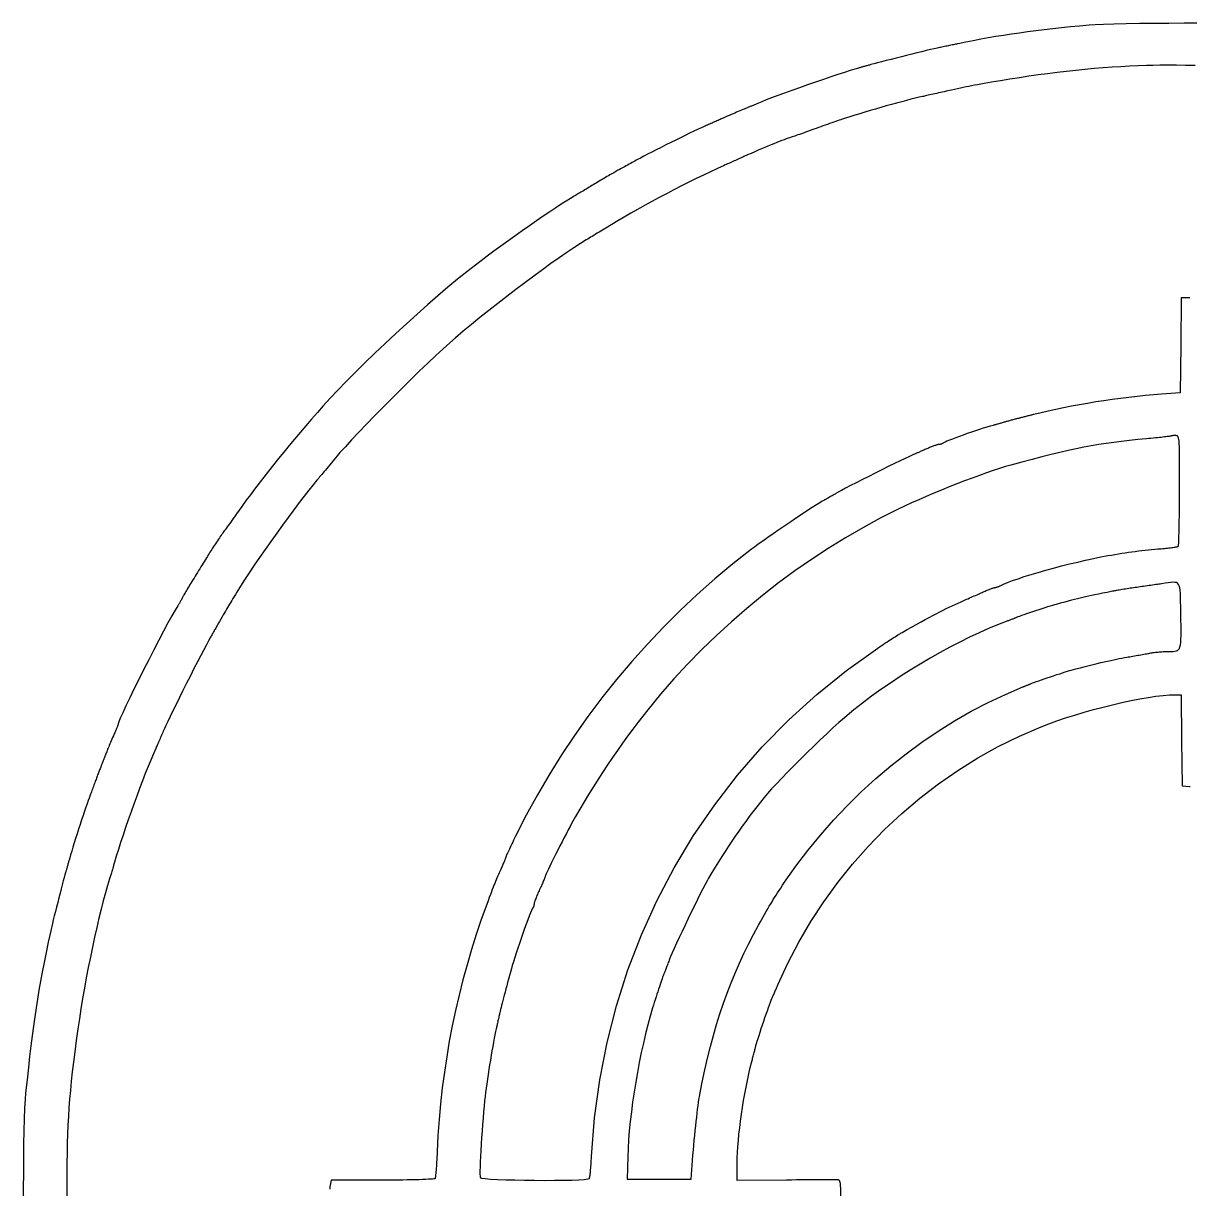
# Model space of a CAD drawing. Header units: millimetres. Extents: x 43 to 150, y 47 to 153.
# Drawn here: x 43.4 to 96.7, y 99.9 to 153.1 of the extents above; entities that cross this region are included whole.
import ezdxf

# ---------------------------------------------------------------- set-up
doc = ezdxf.new("R2010")
doc.units = ezdxf.units.MM
doc.layers.get('0').update_dxf_attribs({"linetype": 'CONTINUOUS'})

msp = doc.modelspace()

# ---------------------------------------------------------------- linework, layer by layer
for points in [[(92.096, 152.995), (91.668, 152.956), (91.25, 152.915), (90.841, 152.873), (90.441, 152.829), (90.05, 152.783), (89.667, 152.736), (89.29, 152.687), (88.92, 152.636), (88.557, 152.583), (88.198, 152.527), (87.844, 152.47), (87.495, 152.411), (87.149, 152.349), (86.805, 152.284), (86.465, 152.217), (86.126, 152.148), (86.088, 152.14), (86.046, 152.131), (86, 152.122), (85.951, 152.111), (85.9, 152.101), (85.845, 152.089), (85.789, 152.078), (85.731, 152.066), (85.673, 152.053), (85.613, 152.041), (85.553, 152.028), (85.494, 152.016), (85.435, 152.004), (85.377, 151.992), (85.321, 151.98), (85.266, 151.969), (85.159, 151.946), (85.02, 151.914), (84.854, 151.876), (84.666, 151.831), (84.459, 151.781), (84.237, 151.727), (84.005, 151.67), (83.767, 151.612), (83.526, 151.552), (83.288, 151.492), (83.055, 151.433), (82.833, 151.376), (82.626, 151.323), (82.437, 151.273), (82.27, 151.229), (82.131, 151.191), (82.099, 151.182), (82.065, 151.172), (82.03, 151.163), (81.994, 151.153), (81.956, 151.142), (81.919, 151.132), (81.881, 151.121), (81.843, 151.111), (81.805, 151.101), (81.768, 151.09), (81.731, 151.08), (81.696, 151.071), (81.662, 151.061), (81.63, 151.053), (81.6, 151.044), (81.572, 151.037), (81.404, 150.988), (81.187, 150.921), (80.927, 150.837), (80.631, 150.74), (80.308, 150.632), (79.964, 150.515), (79.607, 150.392), (79.244, 150.266), (78.882, 150.139), (78.529, 150.013), (78.192, 149.892), (77.879, 149.778), (77.596, 149.673), (77.351, 149.58), (77.151, 149.501), (77.004, 149.44), (76.97, 149.425), (76.934, 149.409), (76.899, 149.394), (76.863, 149.378), (76.827, 149.363), (76.791, 149.347), (76.756, 149.332), (76.721, 149.318), (76.688, 149.303), (76.656, 149.29), (76.625, 149.277), (76.596, 149.265), (76.569, 149.254), (76.545, 149.243), (76.523, 149.234), (76.504, 149.227), (76.456, 149.208), (76.404, 149.186), (76.347, 149.163), (76.286, 149.138), (76.22, 149.11), (76.151, 149.081), (76.078, 149.05), (76.002, 149.017), (75.923, 148.983), (75.841, 148.948), (75.756, 148.911), (75.669, 148.873), (75.579, 148.833), (75.488, 148.793), (75.395, 148.752), (75.301, 148.711), (75.255, 148.69), (75.207, 148.669), (75.156, 148.646), (75.103, 148.623), (75.05, 148.599), (74.995, 148.575), (74.939, 148.551), (74.884, 148.526), (74.829, 148.502), (74.774, 148.478), (74.721, 148.454), (74.669, 148.431), (74.619, 148.409), (74.571, 148.388), (74.526, 148.368), (74.485, 148.35), (74.362, 148.295), (74.214, 148.227), (74.044, 148.147), (73.857, 148.057), (73.656, 147.96), (73.443, 147.856), (73.223, 147.748), (72.999, 147.637), (72.774, 147.525), (72.553, 147.414), (72.337, 147.305), (72.132, 147.2), (71.94, 147.101), (71.764, 147.009), (71.609, 146.927), (71.478, 146.856), (71.419, 146.823), (71.357, 146.789), (71.293, 146.754), (71.227, 146.718), (71.16, 146.681), (71.092, 146.644), (71.025, 146.606), (70.957, 146.569), (70.891, 146.533), (70.825, 146.497), (70.762, 146.462), (70.701, 146.428), (70.642, 146.396), (70.587, 146.366), (70.536, 146.338), (70.49, 146.312), (70.443, 146.287), (70.391, 146.258), (70.335, 146.226), (70.276, 146.192), (70.213, 146.156), (70.147, 146.118), (70.079, 146.078), (70.01, 146.038), (69.939, 145.996), (69.868, 145.954), (69.797, 145.912), (69.726, 145.87), (69.657, 145.828), (69.588, 145.787), (69.522, 145.747), (69.459, 145.708), (69.396, 145.67), (69.332, 145.631), (69.268, 145.592), (69.203, 145.552), (69.139, 145.513), (69.075, 145.475), (69.013, 145.437), (68.952, 145.401), (68.894, 145.366), (68.838, 145.332), (68.784, 145.301), (68.735, 145.271), (68.689, 145.244), (68.647, 145.22), (68.611, 145.198), (68.579, 145.18), (68.42, 145.086), (68.225, 144.964), (67.999, 144.819), (67.746, 144.652), (67.469, 144.467), (67.174, 144.266), (66.863, 144.053), (66.542, 143.83), (66.214, 143.6), (65.883, 143.366), (65.554, 143.131), (65.23, 142.897), (64.916, 142.669), (64.616, 142.448), (64.334, 142.237), (64.074, 142.039), (63.683, 141.732), (63.264, 141.393), (62.823, 141.025), (62.364, 140.633), (61.891, 140.222), (61.41, 139.795), (60.924, 139.356), (60.439, 138.911), (59.958, 138.463), (59.488, 138.017), (59.031, 137.576), (58.594, 137.146), (58.18, 136.729), (57.794, 136.332), (57.441, 135.957), (57.126, 135.61), (56.858, 135.308), (56.594, 135.005), (56.332, 134.702), (56.074, 134.399), (55.82, 134.098), (55.57, 133.799), (55.325, 133.503), (55.086, 133.209), (54.853, 132.92), (54.627, 132.635), (54.408, 132.355), (54.197, 132.081), (53.994, 131.814), (53.799, 131.554), (53.614, 131.301), (53.438, 131.057), (53.381, 130.976), (53.322, 130.893), (53.261, 130.808), (53.2, 130.723), (53.139, 130.637), (53.078, 130.551), (53.018, 130.467), (52.958, 130.384), (52.9, 130.304), (52.845, 130.226), (52.791, 130.152), (52.74, 130.082), (52.693, 130.016), (52.65, 129.956), (52.61, 129.902), (52.575, 129.854), (52.541, 129.807), (52.505, 129.756), (52.467, 129.701), (52.426, 129.643), (52.384, 129.582), (52.341, 129.518), (52.297, 129.453), (52.252, 129.386), (52.208, 129.319), (52.163, 129.251), (52.119, 129.184), (52.076, 129.117), (52.034, 129.051), (51.993, 128.987), (51.954, 128.925), (51.918, 128.866), (51.88, 128.805), (51.84, 128.739), (51.796, 128.668), (51.749, 128.593), (51.701, 128.514), (51.65, 128.432), (51.598, 128.347), (51.545, 128.261), (51.491, 128.175), (51.437, 128.087), (51.383, 128), (51.33, 127.914), (51.278, 127.83), (51.227, 127.747), (51.178, 127.668), (51.131, 127.592), (51.086, 127.519), (51.042, 127.448), (50.999, 127.379), (50.959, 127.312), (50.92, 127.248), (50.883, 127.187), (50.849, 127.129), (50.818, 127.076), (50.789, 127.027), (50.763, 126.983), (50.741, 126.944), (50.722, 126.91), (50.707, 126.883), (50.696, 126.861), (50.69, 126.846), (50.687, 126.839), (50.686, 126.833), (50.683, 126.825), (50.678, 126.813), (50.671, 126.799), (50.662, 126.782), (50.652, 126.762), (50.64, 126.741), (50.627, 126.718), (50.612, 126.692), (50.596, 126.665), (50.579, 126.637), (50.561, 126.607), (50.542, 126.577), (50.522, 126.545), (50.501, 126.513), (50.48, 126.48), (50.363, 126.287), (50.211, 126.022), (50.033, 125.698), (49.833, 125.324), (49.616, 124.913), (49.389, 124.474), (49.156, 124.021), (48.924, 123.563), (48.699, 123.112), (48.485, 122.68), (48.289, 122.276), (48.116, 121.913), (47.971, 121.601), (47.861, 121.352), (47.791, 121.177), (47.766, 121.087), (47.765, 121.081), (47.763, 121.071), (47.758, 121.057), (47.752, 121.039), (47.745, 121.019), (47.735, 120.995), (47.725, 120.968), (47.713, 120.939), (47.701, 120.907), (47.687, 120.873), (47.672, 120.838), (47.656, 120.8), (47.639, 120.762), (47.622, 120.722), (47.604, 120.681), (47.586, 120.639), (47.547, 120.552), (47.511, 120.469), (47.476, 120.389), (47.443, 120.314), (47.412, 120.242), (47.383, 120.173), (47.355, 120.108), (47.329, 120.045), (47.304, 119.986), (47.281, 119.929), (47.259, 119.874), (47.238, 119.822), (47.218, 119.771), (47.199, 119.723), (47.182, 119.676), (47.165, 119.631), (47.158, 119.612), (47.151, 119.592), (47.142, 119.57), (47.134, 119.547), (47.124, 119.523), (47.115, 119.498), (47.105, 119.472), (47.094, 119.446), (47.084, 119.42), (47.073, 119.393), (47.063, 119.367), (47.053, 119.341), (47.042, 119.315), (47.032, 119.291), (47.022, 119.267), (47.013, 119.244), (47.003, 119.22), (46.992, 119.191), (46.979, 119.159), (46.965, 119.123), (46.95, 119.085), (46.934, 119.043), (46.917, 118.999), (46.9, 118.953), (46.882, 118.906), (46.863, 118.857), (46.845, 118.807), (46.826, 118.757), (46.807, 118.706), (46.789, 118.656), (46.77, 118.606), (46.752, 118.557), (46.734, 118.506), (46.715, 118.454), (46.695, 118.399), (46.674, 118.343), (46.653, 118.285), (46.631, 118.227), (46.61, 118.168), (46.588, 118.11), (46.567, 118.052), (46.546, 117.995), (46.525, 117.939), (46.505, 117.886), (46.486, 117.834), (46.468, 117.786), (46.451, 117.741), (46.436, 117.699), (46.394, 117.585), (46.345, 117.446), (46.289, 117.285), (46.229, 117.107), (46.164, 116.914), (46.096, 116.71), (46.027, 116.499), (45.958, 116.284), (45.888, 116.069), (45.821, 115.858), (45.757, 115.653), (45.696, 115.46), (45.641, 115.28), (45.592, 115.118), (45.551, 114.978), (45.519, 114.862), (45.51, 114.83), (45.501, 114.797), (45.491, 114.762), (45.481, 114.725), (45.471, 114.688), (45.46, 114.65), (45.45, 114.612), (45.439, 114.574), (45.429, 114.537), (45.418, 114.499), (45.408, 114.463), (45.398, 114.428), (45.388, 114.394), (45.379, 114.362), (45.37, 114.332), (45.362, 114.304), (45.334, 114.204), (45.299, 114.075), (45.258, 113.922), (45.212, 113.749), (45.162, 113.56), (45.11, 113.358), (45.056, 113.15), (45.001, 112.938), (44.948, 112.728), (44.896, 112.522), (44.847, 112.327), (44.801, 112.145), (44.761, 111.981), (44.727, 111.84), (44.7, 111.725), (44.681, 111.641), (44.573, 111.129), (44.474, 110.647), (44.382, 110.192), (44.298, 109.757), (44.219, 109.337), (44.146, 108.927), (44.078, 108.523), (44.013, 108.118), (43.952, 107.708), (43.892, 107.287), (43.834, 106.851), (43.777, 106.393), (43.72, 105.91), (43.661, 105.396), (43.601, 104.845), (43.538, 104.252), (43.513, 103.945), (43.491, 103.541), (43.473, 103.056), (43.458, 102.502), (43.446, 101.895), (43.438, 101.247), (43.433, 100.573), (43.432, 99.887), (43.434, 99.202)], [(97.137, 153.078), (96.437, 153.078), (95.736, 153.076), (95.051, 153.072), (94.395, 153.065), (93.785, 153.056), (93.235, 153.044), (92.76, 153.03), (92.375, 153.014), (92.096, 152.995)], [(94.717, 151.152), (94.337, 151.138), (93.949, 151.121), (93.554, 151.099), (93.151, 151.073), (92.743, 151.042), (92.329, 151.008), (91.91, 150.97), (91.488, 150.927), (91.062, 150.881), (90.634, 150.831), (90.205, 150.778), (89.774, 150.721), (89.344, 150.66), (88.914, 150.596), (88.485, 150.529), (88.059, 150.458), (87.846, 150.422), (87.65, 150.388), (87.47, 150.357), (87.304, 150.328), (87.149, 150.3), (87.003, 150.273), (86.866, 150.248), (86.734, 150.223), (86.606, 150.198), (86.48, 150.173), (86.353, 150.147), (86.225, 150.12), (86.093, 150.091), (85.955, 150.061), (85.809, 150.029), (85.653, 149.994), (85.568, 149.975), (85.482, 149.956), (85.395, 149.936), (85.309, 149.917), (85.223, 149.898), (85.139, 149.879), (85.056, 149.86), (84.976, 149.843), (84.898, 149.825), (84.825, 149.809), (84.756, 149.793), (84.691, 149.779), (84.632, 149.766), (84.579, 149.754), (84.532, 149.744), (84.493, 149.735), (84.335, 149.699), (84.159, 149.656), (83.966, 149.608), (83.759, 149.555), (83.541, 149.498), (83.312, 149.437), (83.076, 149.372), (82.835, 149.305), (82.591, 149.236), (82.345, 149.166), (82.1, 149.095), (81.859, 149.024), (81.623, 148.953), (81.395, 148.883), (81.177, 148.815), (80.971, 148.749), (80.931, 148.736), (80.882, 148.72), (80.824, 148.7), (80.759, 148.678), (80.688, 148.653), (80.61, 148.626), (80.526, 148.597), (80.438, 148.566), (80.345, 148.534), (80.25, 148.5), (80.151, 148.465), (80.05, 148.429), (79.948, 148.392), (79.845, 148.356), (79.742, 148.318), (79.639, 148.282), (79.537, 148.245), (79.436, 148.208), (79.337, 148.173), (79.239, 148.138), (79.143, 148.103), (79.051, 148.07), (78.963, 148.039), (78.878, 148.009), (78.799, 147.981), (78.726, 147.955), (78.658, 147.932), (78.598, 147.91), (78.545, 147.892), (78.5, 147.876), (78.464, 147.864), (78.437, 147.855), (78.357, 147.829), (78.268, 147.798), (78.171, 147.762), (78.066, 147.723), (77.953, 147.68), (77.833, 147.633), (77.707, 147.582), (77.574, 147.528), (77.435, 147.471), (77.291, 147.41), (77.142, 147.347), (76.988, 147.281), (76.829, 147.212), (76.667, 147.141), (76.501, 147.068), (76.332, 146.992), (76.285, 146.972), (76.236, 146.949), (76.183, 146.926), (76.128, 146.901), (76.07, 146.875), (76.011, 146.849), (75.951, 146.821), (75.89, 146.794), (75.828, 146.767), (75.767, 146.739), (75.706, 146.712), (75.647, 146.685), (75.589, 146.659), (75.533, 146.634), (75.48, 146.611), (75.43, 146.588), (75.125, 146.449), (74.809, 146.303), (74.485, 146.148), (74.155, 145.988), (73.819, 145.821), (73.48, 145.651), (73.14, 145.476), (72.8, 145.299), (72.463, 145.12), (72.129, 144.941), (71.801, 144.761), (71.48, 144.583), (71.169, 144.406), (70.868, 144.232), (70.581, 144.063), (70.308, 143.898), (70.245, 143.859), (70.177, 143.818), (70.107, 143.774), (70.033, 143.729), (69.957, 143.683), (69.879, 143.636), (69.8, 143.588), (69.721, 143.539), (69.642, 143.491), (69.563, 143.444), (69.486, 143.397), (69.411, 143.351), (69.338, 143.307), (69.268, 143.265), (69.202, 143.225), (69.14, 143.187), (68.871, 143.02), (68.571, 142.825), (68.245, 142.607), (67.895, 142.366), (67.526, 142.106), (67.141, 141.829), (66.743, 141.538), (66.335, 141.236), (65.922, 140.925), (65.507, 140.607), (65.093, 140.286), (64.683, 139.964), (64.282, 139.644), (63.893, 139.328), (63.518, 139.018), (63.162, 138.718), (62.902, 138.491), (62.601, 138.218), (62.265, 137.905), (61.9, 137.56), (61.514, 137.189), (61.113, 136.798), (60.702, 136.394), (60.29, 135.983), (59.882, 135.573), (59.485, 135.169), (59.106, 134.778), (58.75, 134.406), (58.425, 134.061), (58.137, 133.748), (57.892, 133.475), (57.698, 133.247), (57.628, 133.163), (57.559, 133.079), (57.49, 132.996), (57.422, 132.914), (57.355, 132.833), (57.29, 132.755), (57.227, 132.68), (57.168, 132.608), (57.111, 132.54), (57.058, 132.476), (57.009, 132.417), (56.964, 132.364), (56.924, 132.317), (56.89, 132.276), (56.862, 132.243), (56.839, 132.216), (56.668, 132.012), (56.473, 131.769), (56.258, 131.494), (56.026, 131.192), (55.781, 130.866), (55.526, 130.521), (55.265, 130.163), (55.001, 129.796), (54.737, 129.425), (54.476, 129.054), (54.223, 128.689), (53.98, 128.333), (53.751, 127.992), (53.539, 127.67), (53.348, 127.373), (53.181, 127.105), (53.117, 127), (53.058, 126.903), (53.003, 126.812), (52.95, 126.725), (52.9, 126.642), (52.852, 126.562), (52.805, 126.483), (52.759, 126.404), (52.712, 126.325), (52.664, 126.243), (52.615, 126.158), (52.563, 126.069), (52.508, 125.974), (52.45, 125.872), (52.387, 125.763), (52.32, 125.644), (52.301, 125.612), (52.281, 125.577), (52.26, 125.541), (52.238, 125.502), (52.215, 125.462), (52.192, 125.421), (52.168, 125.379), (52.144, 125.337), (52.119, 125.295), (52.095, 125.253), (52.071, 125.211), (52.048, 125.17), (52.025, 125.13), (52.003, 125.092), (51.982, 125.056), (51.962, 125.021), (51.888, 124.888), (51.789, 124.705), (51.67, 124.479), (51.534, 124.217), (51.384, 123.927), (51.225, 123.615), (51.059, 123.288), (50.89, 122.955), (50.723, 122.621), (50.56, 122.294), (50.405, 121.981), (50.261, 121.689), (50.133, 121.426), (50.024, 121.198), (49.937, 121.012), (49.875, 120.876), (49.85, 120.818), (49.824, 120.757), (49.797, 120.695), (49.77, 120.632), (49.742, 120.569), (49.715, 120.506), (49.687, 120.443), (49.66, 120.381), (49.634, 120.32), (49.608, 120.262), (49.583, 120.205), (49.56, 120.152), (49.537, 120.101), (49.517, 120.055), (49.498, 120.012), (49.481, 119.974), (49.37, 119.72), (49.253, 119.441), (49.13, 119.141), (49.003, 118.822), (48.874, 118.488), (48.742, 118.143), (48.61, 117.789), (48.479, 117.43), (48.349, 117.07), (48.223, 116.711), (48.1, 116.357), (47.984, 116.011), (47.874, 115.677), (47.771, 115.358), (47.678, 115.056), (47.595, 114.777), (47.583, 114.735), (47.571, 114.691), (47.557, 114.645), (47.543, 114.597), (47.528, 114.548), (47.513, 114.497), (47.498, 114.446), (47.482, 114.395), (47.467, 114.343), (47.451, 114.292), (47.436, 114.243), (47.421, 114.194), (47.406, 114.147), (47.392, 114.102), (47.379, 114.059), (47.367, 114.02), (47.274, 113.715), (47.178, 113.38), (47.081, 113.018), (46.983, 112.631), (46.883, 112.223), (46.784, 111.797), (46.685, 111.355), (46.588, 110.9), (46.492, 110.437), (46.399, 109.966), (46.309, 109.492), (46.223, 109.018), (46.141, 108.546), (46.063, 108.079), (45.992, 107.621), (45.927, 107.173), (45.851, 106.629), (45.783, 106.122), (45.722, 105.647), (45.668, 105.197), (45.621, 104.77), (45.58, 104.358), (45.544, 103.958), (45.514, 103.563), (45.488, 103.169), (45.468, 102.771), (45.451, 102.363), (45.439, 101.94), (45.43, 101.498), (45.425, 101.03), (45.422, 100.533), (45.422, 100), (45.423, 99.459)], [(96.94, 151.154), (96.507, 151.159), (96.091, 151.162), (95.697, 151.163), (95.332, 151.162), (95.003, 151.158), (94.717, 151.152)], [(96.694, 140.55), (96.309, 140.55), (96.286, 138.381)], [(96.286, 138.381), (96.263, 136.211), (95.404, 136.146), (95.04, 136.116), (94.67, 136.081), (94.295, 136.042), (93.918, 135.999), (93.538, 135.952), (93.158, 135.901), (92.779, 135.846), (92.401, 135.788), (92.026, 135.726), (91.655, 135.661), (91.289, 135.594), (90.93, 135.524), (90.579, 135.451), (90.236, 135.376), (89.904, 135.299), (89.583, 135.219), (89.549, 135.211), (89.512, 135.201), (89.473, 135.191), (89.433, 135.181), (89.391, 135.171), (89.348, 135.16), (89.305, 135.149), (89.261, 135.138), (89.218, 135.127), (89.174, 135.116), (89.131, 135.105), (89.09, 135.095), (89.049, 135.085), (89.01, 135.075), (88.974, 135.066), (88.939, 135.057), (88.905, 135.049), (88.868, 135.039), (88.83, 135.029), (88.79, 135.019), (88.749, 135.009), (88.708, 134.998), (88.666, 134.986), (88.623, 134.975), (88.581, 134.964), (88.539, 134.952), (88.498, 134.941), (88.458, 134.93), (88.42, 134.92), (88.383, 134.909), (88.349, 134.899), (88.316, 134.89), (88.284, 134.881), (88.25, 134.871), (88.213, 134.861), (88.176, 134.85), (88.137, 134.839), (88.097, 134.828), (88.056, 134.816), (88.016, 134.805), (87.975, 134.793), (87.934, 134.782), (87.894, 134.771), (87.855, 134.76), (87.818, 134.75), (87.781, 134.74), (87.747, 134.73), (87.715, 134.721), (87.583, 134.684), (87.433, 134.639), (87.268, 134.587), (87.094, 134.531), (86.911, 134.47), (86.726, 134.407), (86.539, 134.343), (86.356, 134.278), (86.18, 134.215), (86.014, 134.154), (85.861, 134.096), (85.725, 134.044), (85.61, 133.997), (85.52, 133.958), (85.456, 133.927), (85.424, 133.906), (85.417, 133.9), (85.41, 133.894), (85.402, 133.889), (85.392, 133.884), (85.383, 133.879), (85.372, 133.874), (85.361, 133.87), (85.349, 133.865), (85.338, 133.862), (85.325, 133.859), (85.313, 133.856), (85.3, 133.853), (85.288, 133.851), (85.275, 133.85), (85.263, 133.849), (85.251, 133.849), (85.237, 133.848), (85.22, 133.845), (85.199, 133.841), (85.174, 133.834), (85.147, 133.827), (85.117, 133.818), (85.085, 133.807), (85.05, 133.796), (85.014, 133.783), (84.976, 133.769), (84.936, 133.754), (84.896, 133.738), (84.854, 133.722), (84.813, 133.705), (84.771, 133.687), (84.729, 133.668), (84.686, 133.65), (84.643, 133.631), (84.6, 133.612), (84.557, 133.593), (84.514, 133.574), (84.472, 133.556), (84.431, 133.538), (84.391, 133.521), (84.352, 133.504), (84.315, 133.488), (84.281, 133.474), (84.248, 133.46), (84.219, 133.447), (84.192, 133.436), (84.169, 133.427), (84.15, 133.419), (84.045, 133.374), (83.891, 133.303), (83.696, 133.21), (83.465, 133.099), (83.207, 132.973), (82.928, 132.836), (82.635, 132.691), (82.336, 132.542), (82.036, 132.391), (81.745, 132.244), (81.467, 132.103), (81.211, 131.971), (80.983, 131.853), (80.791, 131.752), (80.641, 131.67), (80.541, 131.613), (80.497, 131.586), (80.452, 131.56), (80.408, 131.534), (80.364, 131.508), (80.321, 131.483), (80.279, 131.459), (80.239, 131.435), (80.2, 131.413), (80.163, 131.392), (80.128, 131.373), (80.096, 131.355), (80.067, 131.339), (80.041, 131.325), (80.018, 131.314), (79.998, 131.304), (79.983, 131.297), (79.914, 131.26), (79.799, 131.191), (79.645, 131.094), (79.456, 130.972), (79.238, 130.829), (78.999, 130.671), (78.743, 130.499), (78.476, 130.32), (78.205, 130.136), (77.936, 129.952), (77.673, 129.771), (77.424, 129.599), (77.195, 129.437), (76.99, 129.292), (76.817, 129.166), (76.68, 129.064), (75.835, 128.398), (75.01, 127.708), (74.207, 126.996), (73.425, 126.261), (72.665, 125.506), (71.928, 124.729), (71.213, 123.933), (70.523, 123.117), (69.856, 122.283), (69.215, 121.43), (68.598, 120.56), (68.007, 119.673), (67.443, 118.769), (66.905, 117.85), (66.395, 116.916), (65.912, 115.968), (65.866, 115.875), (65.822, 115.784), (65.779, 115.695), (65.738, 115.61), (65.699, 115.528), (65.662, 115.45), (65.627, 115.377), (65.596, 115.308), (65.567, 115.246), (65.541, 115.189), (65.518, 115.139), (65.499, 115.096), (65.484, 115.061), (65.473, 115.033), (65.466, 115.014), (65.464, 115.004), (65.463, 114.997), (65.46, 114.985), (65.454, 114.968), (65.447, 114.947), (65.438, 114.923), (65.427, 114.895), (65.415, 114.864), (65.401, 114.83), (65.386, 114.794), (65.369, 114.755), (65.351, 114.713), (65.332, 114.67), (65.313, 114.625), (65.292, 114.579), (65.271, 114.532), (65.249, 114.484), (65.204, 114.386), (65.163, 114.295), (65.125, 114.21), (65.09, 114.129), (65.055, 114.05), (65.022, 113.972), (64.989, 113.892), (64.956, 113.81), (64.921, 113.723), (64.885, 113.629), (64.846, 113.528), (64.804, 113.417), (64.758, 113.295), (64.707, 113.16), (64.652, 113.01), (64.59, 112.844), (64.344, 112.158), (64.113, 111.471), (63.895, 110.782), (63.692, 110.092), (63.502, 109.4), (63.327, 108.705), (63.165, 108.007), (63.018, 107.306), (62.884, 106.602), (62.764, 105.894), (62.657, 105.183), (62.564, 104.466), (62.485, 103.746), (62.419, 103.02), (62.367, 102.289), (62.328, 101.553), (62.322, 101.435), (62.317, 101.32), (62.311, 101.208), (62.305, 101.1), (62.299, 100.996), (62.292, 100.898), (62.286, 100.805), (62.279, 100.718), (62.273, 100.638), (62.267, 100.566), (62.26, 100.503), (62.254, 100.448), (62.249, 100.402), (62.243, 100.367), (62.238, 100.342), (62.233, 100.329), (62.217, 100.322), (62.177, 100.315), (62.114, 100.308), (62.031, 100.301), (61.928, 100.295), (61.806, 100.289), (61.667, 100.284), (61.512, 100.279), (61.343, 100.274), (61.159, 100.27), (60.963, 100.266), (60.756, 100.263), (60.54, 100.261), (60.314, 100.259), (60.081, 100.258), (59.841, 100.258), (57.493, 100.258), (57.435, 99.946), (57.429, 99.914), (57.425, 99.882), (57.421, 99.85)], [(95.833, 134.234), (95.819, 134.23), (95.795, 134.226), (95.761, 134.22), (95.719, 134.214), (95.668, 134.207), (95.609, 134.2), (95.543, 134.192), (95.47, 134.183), (95.391, 134.174), (95.307, 134.165), (95.217, 134.156), (95.124, 134.146), (95.026, 134.136), (94.925, 134.127), (94.822, 134.117), (94.717, 134.107), (94.322, 134.07), (93.945, 134.03), (93.582, 133.989), (93.23, 133.944), (92.884, 133.895), (92.542, 133.842), (92.2, 133.783), (91.855, 133.719), (91.502, 133.648), (91.138, 133.569), (90.76, 133.483), (90.364, 133.388), (89.947, 133.283), (89.505, 133.169), (89.034, 133.044), (88.531, 132.907), (88.284, 132.836), (88.014, 132.753), (87.724, 132.658), (87.416, 132.553), (87.093, 132.439), (86.759, 132.316), (86.415, 132.187), (86.065, 132.051), (85.711, 131.911), (85.357, 131.767), (85.005, 131.621), (84.658, 131.473), (84.319, 131.325), (83.99, 131.177), (83.675, 131.032), (83.376, 130.889), (82.565, 130.479), (81.762, 130.045), (80.969, 129.586), (80.187, 129.104), (79.416, 128.599), (78.658, 128.072), (77.913, 127.524), (77.182, 126.954), (76.466, 126.365), (75.765, 125.756), (75.082, 125.129), (74.416, 124.483), (73.768, 123.82), (73.14, 123.141), (72.532, 122.446), (71.945, 121.735), (71.718, 121.448), (71.489, 121.151), (71.258, 120.845), (71.026, 120.53), (70.795, 120.209), (70.564, 119.882), (70.335, 119.55), (70.109, 119.215), (69.885, 118.877), (69.666, 118.538), (69.451, 118.199), (69.241, 117.862), (69.037, 117.526), (68.841, 117.193), (68.652, 116.865), (68.471, 116.543), (68.399, 116.41), (68.317, 116.256), (68.228, 116.087), (68.133, 115.904), (68.034, 115.712), (67.934, 115.516), (67.834, 115.319), (67.736, 115.124), (67.642, 114.937), (67.555, 114.76), (67.475, 114.598), (67.406, 114.454), (67.349, 114.333), (67.305, 114.238), (67.278, 114.173), (67.268, 114.143), (67.267, 114.135), (67.263, 114.121), (67.256, 114.103), (67.248, 114.079), (67.237, 114.051), (67.224, 114.019), (67.209, 113.983), (67.192, 113.943), (67.174, 113.899), (67.154, 113.853), (67.133, 113.804), (67.11, 113.753), (67.087, 113.7), (67.062, 113.645), (67.037, 113.588), (67.01, 113.531), (66.984, 113.473), (66.959, 113.415), (66.934, 113.359), (66.91, 113.303), (66.888, 113.25), (66.867, 113.198), (66.847, 113.148), (66.828, 113.1), (66.812, 113.056), (66.797, 113.015), (66.784, 112.977), (66.773, 112.944), (66.764, 112.914), (66.758, 112.89), (66.754, 112.87), (66.753, 112.856), (66.752, 112.844), (66.751, 112.832), (66.75, 112.82), (66.748, 112.808), (66.746, 112.795), (66.743, 112.783), (66.74, 112.771), (66.736, 112.76), (66.732, 112.748), (66.727, 112.737), (66.723, 112.727), (66.718, 112.717), (66.713, 112.708), (66.707, 112.7), (66.701, 112.693), (66.696, 112.686), (66.673, 112.649), (66.638, 112.571), (66.591, 112.458), (66.534, 112.314), (66.469, 112.143), (66.399, 111.952), (66.323, 111.744), (66.245, 111.524), (66.165, 111.297), (66.086, 111.069), (66.01, 110.843), (65.937, 110.625), (65.869, 110.419), (65.81, 110.23), (65.759, 110.063), (65.718, 109.923), (65.674, 109.759), (65.63, 109.598), (65.587, 109.44), (65.546, 109.285), (65.505, 109.134), (65.466, 108.988), (65.429, 108.847), (65.393, 108.711), (65.36, 108.582), (65.328, 108.459), (65.299, 108.344), (65.272, 108.238), (65.248, 108.14), (65.226, 108.051), (65.207, 107.972), (65.191, 107.904), (65.182, 107.863), (65.172, 107.819), (65.162, 107.774), (65.151, 107.726), (65.14, 107.678), (65.129, 107.629), (65.117, 107.579), (65.106, 107.53), (65.095, 107.48), (65.084, 107.431), (65.073, 107.384), (65.062, 107.337), (65.052, 107.293), (65.043, 107.25), (65.033, 107.21), (65.025, 107.173), (64.997, 107.045), (64.967, 106.899), (64.935, 106.735), (64.901, 106.557), (64.866, 106.366), (64.831, 106.165), (64.795, 105.957), (64.76, 105.742), (64.724, 105.524), (64.69, 105.304), (64.656, 105.086), (64.624, 104.87), (64.594, 104.659), (64.566, 104.456), (64.54, 104.263), (64.517, 104.081), (64.494, 103.873), (64.47, 103.635), (64.446, 103.373), (64.423, 103.093), (64.4, 102.8), (64.379, 102.499), (64.358, 102.198), (64.34, 101.901), (64.323, 101.614), (64.309, 101.344), (64.298, 101.095), (64.29, 100.873), (64.285, 100.685), (64.284, 100.536), (64.287, 100.432), (64.295, 100.379), (64.359, 100.353), (64.522, 100.33), (64.768, 100.31), (65.085, 100.292), (65.458, 100.277), (65.874, 100.266), (66.318, 100.257), (66.777, 100.251), (67.235, 100.249), (67.68, 100.25), (68.098, 100.255), (68.474, 100.263), (68.794, 100.275), (69.045, 100.291), (69.213, 100.312), (69.282, 100.336), (69.287, 100.349), (69.293, 100.371), (69.299, 100.401), (69.305, 100.44), (69.311, 100.486), (69.317, 100.539), (69.324, 100.599), (69.33, 100.665), (69.336, 100.736), (69.343, 100.812), (69.349, 100.893), (69.355, 100.978), (69.361, 101.066), (69.366, 101.157), (69.372, 101.25), (69.376, 101.345), (69.514, 103.105), (69.751, 104.839), (70.086, 106.545), (70.517, 108.218), (71.041, 109.857), (71.658, 111.457), (72.364, 113.014), (73.159, 114.525), (74.039, 115.988), (75.003, 117.397), (76.05, 118.75), (77.177, 120.044), (78.382, 121.275), (79.663, 122.438), (81.018, 123.532), (82.446, 124.552), (82.528, 124.607), (82.611, 124.662), (82.695, 124.718), (82.778, 124.772), (82.861, 124.826), (82.942, 124.879), (83.022, 124.931), (83.099, 124.981), (83.174, 125.028), (83.244, 125.073), (83.311, 125.115), (83.373, 125.153), (83.43, 125.188), (83.481, 125.219), (83.525, 125.246), (83.563, 125.267), (83.797, 125.399), (84.018, 125.523), (84.227, 125.64), (84.424, 125.749), (84.612, 125.851), (84.791, 125.948), (84.961, 126.038), (85.123, 126.123), (85.279, 126.204), (85.429, 126.28), (85.573, 126.352), (85.714, 126.42), (85.852, 126.485), (85.987, 126.548), (86.121, 126.609), (86.254, 126.668), (86.314, 126.694), (86.376, 126.721), (86.44, 126.749), (86.507, 126.779), (86.575, 126.808), (86.644, 126.839), (86.713, 126.869), (86.782, 126.9), (86.85, 126.93), (86.918, 126.96), (86.983, 126.989), (87.046, 127.017), (87.107, 127.044), (87.164, 127.07), (87.217, 127.094), (87.266, 127.116), (87.313, 127.136), (87.359, 127.157), (87.405, 127.176), (87.449, 127.195), (87.492, 127.213), (87.534, 127.229), (87.574, 127.245), (87.612, 127.26), (87.647, 127.273), (87.68, 127.285), (87.709, 127.295), (87.736, 127.303), (87.759, 127.31), (87.778, 127.315), (87.794, 127.318), (87.804, 127.32), (87.814, 127.32), (87.824, 127.321), (87.836, 127.323), (87.849, 127.326), (87.863, 127.329), (87.877, 127.333), (87.892, 127.338), (87.908, 127.343), (87.924, 127.348), (87.94, 127.354), (87.957, 127.361), (87.974, 127.368), (87.99, 127.375), (88.007, 127.383), (88.023, 127.391), (88.038, 127.399), (88.186, 127.469), (88.374, 127.547), (88.598, 127.632), (88.855, 127.721), (89.14, 127.815), (89.449, 127.911), (89.778, 128.009), (90.123, 128.107), (90.479, 128.205), (90.844, 128.3), (91.211, 128.393), (91.578, 128.482), (91.94, 128.566), (92.293, 128.642), (92.633, 128.712), (92.955, 128.773), (93.117, 128.801), (93.277, 128.828), (93.436, 128.854), (93.593, 128.879), (93.749, 128.903), (93.904, 128.925), (94.057, 128.947), (94.209, 128.967), (94.36, 128.986), (94.509, 129.004), (94.658, 129.021), (94.805, 129.037), (94.951, 129.051), (95.097, 129.065), (95.241, 129.077), (95.384, 129.088), (95.461, 129.094), (95.536, 129.101), (95.609, 129.108), (95.679, 129.115), (95.747, 129.123), (95.811, 129.131), (95.872, 129.139), (95.928, 129.148), (95.98, 129.156), (96.026, 129.165), (96.067, 129.173), (96.103, 129.181), (96.132, 129.189), (96.155, 129.197), (96.171, 129.205), (96.179, 129.212), (96.183, 129.232), (96.187, 129.276), (96.192, 129.344), (96.196, 129.434), (96.2, 129.545), (96.204, 129.675), (96.207, 129.823), (96.211, 129.988), (96.214, 130.169), (96.217, 130.363), (96.22, 130.571), (96.223, 130.79), (96.225, 131.02), (96.227, 131.259), (96.229, 131.505), (96.23, 131.758), (96.231, 132.174), (96.232, 132.54), (96.232, 132.861), (96.231, 133.139), (96.229, 133.377), (96.226, 133.578), (96.221, 133.745), (96.215, 133.882), (96.206, 133.992), (96.196, 134.077), (96.183, 134.141), (96.168, 134.187), (96.15, 134.218), (96.129, 134.237), (96.106, 134.247), (96.079, 134.252), (96.062, 134.253), (96.045, 134.254), (96.028, 134.255), (96.01, 134.255), (95.993, 134.255), (95.975, 134.255), (95.958, 134.254), (95.941, 134.253), (95.925, 134.252), (95.909, 134.25), (95.894, 134.248), (95.879, 134.246), (95.866, 134.244), (95.854, 134.241), (95.843, 134.238), (95.833, 134.234)], [(95.404, 127.485), (95.348, 127.477), (95.286, 127.468), (95.22, 127.458), (95.149, 127.448), (95.075, 127.438), (94.998, 127.427), (94.919, 127.415), (94.838, 127.404), (94.756, 127.392), (94.673, 127.38), (94.59, 127.368), (94.509, 127.357), (94.428, 127.345), (94.35, 127.334), (94.274, 127.323), (94.201, 127.313), (94.129, 127.303), (94.056, 127.292), (93.982, 127.281), (93.907, 127.27), (93.833, 127.258), (93.759, 127.247), (93.686, 127.235), (93.615, 127.224), (93.546, 127.212), (93.48, 127.201), (93.417, 127.191), (93.358, 127.181), (93.303, 127.171), (93.253, 127.162), (93.209, 127.153), (93.17, 127.146), (92.929, 127.097), (92.716, 127.053), (92.527, 127.014), (92.358, 126.979), (92.205, 126.947), (92.065, 126.917), (91.935, 126.888), (91.811, 126.86), (91.689, 126.831), (91.565, 126.801), (91.437, 126.769), (91.3, 126.734), (91.15, 126.696), (90.985, 126.653), (90.8, 126.604), (90.593, 126.549), (90.522, 126.529), (90.431, 126.503), (90.325, 126.47), (90.206, 126.433), (90.077, 126.392), (89.94, 126.348), (89.798, 126.301), (89.655, 126.254), (89.513, 126.207), (89.374, 126.16), (89.243, 126.115), (89.121, 126.073), (89.012, 126.034), (88.919, 126), (88.843, 125.972), (88.789, 125.95), (88.77, 125.942), (88.748, 125.933), (88.724, 125.923), (88.698, 125.913), (88.671, 125.902), (88.641, 125.89), (88.611, 125.878), (88.579, 125.866), (88.547, 125.853), (88.514, 125.841), (88.48, 125.828), (88.447, 125.815), (88.413, 125.802), (88.38, 125.79), (88.348, 125.778), (88.316, 125.767), (87.916, 125.613), (87.501, 125.442), (87.075, 125.253), (86.64, 125.048), (86.196, 124.828), (85.747, 124.594), (85.294, 124.346), (84.838, 124.088), (84.382, 123.818), (83.928, 123.539), (83.478, 123.252), (83.033, 122.957), (82.596, 122.656), (82.168, 122.351), (81.752, 122.041), (81.349, 121.728), (81.153, 121.567), (80.927, 121.373), (80.676, 121.151), (80.404, 120.904), (80.117, 120.637), (79.819, 120.356), (79.515, 120.065), (79.209, 119.767), (78.906, 119.469), (78.611, 119.174), (78.328, 118.887), (78.063, 118.613), (77.82, 118.356), (77.603, 118.121), (77.418, 117.913), (77.268, 117.736), (77.092, 117.516), (76.92, 117.297), (76.75, 117.077), (76.583, 116.857), (76.419, 116.636), (76.257, 116.413), (76.098, 116.189), (75.94, 115.963), (75.784, 115.734), (75.629, 115.503), (75.476, 115.27), (75.323, 115.033), (75.172, 114.792), (75.021, 114.548), (74.871, 114.299), (74.721, 114.046), (74.654, 113.927), (74.567, 113.763), (74.462, 113.561), (74.344, 113.327), (74.215, 113.068), (74.077, 112.789), (73.935, 112.498), (73.791, 112.2), (73.648, 111.902), (73.51, 111.61), (73.379, 111.332), (73.259, 111.072), (73.152, 110.838), (73.061, 110.636), (72.991, 110.472), (72.943, 110.352), (72.923, 110.299), (72.902, 110.245), (72.882, 110.192), (72.862, 110.138), (72.842, 110.086), (72.823, 110.035), (72.804, 109.985), (72.785, 109.938), (72.768, 109.892), (72.751, 109.849), (72.735, 109.809), (72.721, 109.772), (72.708, 109.739), (72.696, 109.71), (72.686, 109.685), (72.678, 109.665), (72.664, 109.629), (72.646, 109.581), (72.624, 109.522), (72.6, 109.452), (72.572, 109.372), (72.542, 109.284), (72.51, 109.188), (72.476, 109.085), (72.44, 108.976), (72.403, 108.861), (72.365, 108.743), (72.325, 108.621), (72.286, 108.497), (72.246, 108.371), (72.207, 108.245), (72.167, 108.118), (72.057, 107.746), (71.95, 107.354), (71.846, 106.943), (71.746, 106.517), (71.65, 106.079), (71.559, 105.633), (71.474, 105.18), (71.394, 104.725), (71.321, 104.269), (71.255, 103.816), (71.196, 103.37), (71.145, 102.932), (71.103, 102.507), (71.069, 102.096), (71.045, 101.703), (71.031, 101.332), (71.005, 100.301), (72.466, 100.301), (73.926, 100.301), (73.993, 101.16), (74.011, 101.391), (74.03, 101.622), (74.05, 101.852), (74.071, 102.079), (74.092, 102.303), (74.114, 102.521), (74.136, 102.733), (74.158, 102.938), (74.18, 103.135), (74.201, 103.321), (74.223, 103.497), (74.244, 103.66), (74.265, 103.81), (74.285, 103.945), (74.304, 104.064), (74.322, 104.167), (74.435, 104.738), (74.554, 105.292), (74.678, 105.832), (74.809, 106.356), (74.947, 106.868), (75.092, 107.367), (75.244, 107.855), (75.404, 108.332), (75.572, 108.801), (75.749, 109.26), (75.934, 109.713), (76.129, 110.159), (76.333, 110.599), (76.547, 111.035), (76.771, 111.468), (77.006, 111.899), (77.107, 112.08), (77.199, 112.244), (77.283, 112.392), (77.359, 112.526), (77.43, 112.649), (77.496, 112.763), (77.559, 112.869), (77.62, 112.971), (77.68, 113.069), (77.741, 113.167), (77.804, 113.266), (77.871, 113.369), (77.942, 113.478), (78.019, 113.594), (78.104, 113.721), (78.197, 113.86), (78.712, 114.597), (79.256, 115.316), (79.828, 116.014), (80.425, 116.693), (81.046, 117.349), (81.69, 117.982), (82.355, 118.59), (83.041, 119.173), (83.745, 119.73), (84.466, 120.258), (85.202, 120.757), (85.953, 121.226), (86.716, 121.664), (87.491, 122.068), (88.275, 122.439), (89.068, 122.775), (89.089, 122.783), (89.111, 122.792), (89.134, 122.802), (89.158, 122.811), (89.183, 122.822), (89.209, 122.832), (89.235, 122.843), (89.261, 122.854), (89.288, 122.865), (89.314, 122.875), (89.339, 122.886), (89.364, 122.896), (89.389, 122.907), (89.412, 122.916), (89.434, 122.926), (89.455, 122.934), (89.512, 122.958), (89.59, 122.987), (89.686, 123.022), (89.797, 123.061), (89.92, 123.104), (90.052, 123.15), (90.191, 123.197), (90.334, 123.244), (90.477, 123.292), (90.62, 123.339), (90.757, 123.383), (90.887, 123.425), (91.008, 123.462), (91.115, 123.495), (91.207, 123.522), (91.28, 123.543), (91.5, 123.601), (91.711, 123.656), (91.913, 123.708), (92.105, 123.757), (92.289, 123.803), (92.465, 123.846), (92.632, 123.886), (92.792, 123.924), (92.944, 123.959), (93.088, 123.992), (93.226, 124.022), (93.356, 124.049), (93.48, 124.074), (93.598, 124.097), (93.709, 124.117), (93.815, 124.135), (93.882, 124.147), (93.952, 124.158), (94.024, 124.171), (94.097, 124.183), (94.171, 124.196), (94.245, 124.208), (94.318, 124.221), (94.391, 124.234), (94.462, 124.246), (94.531, 124.258), (94.597, 124.27), (94.66, 124.282), (94.72, 124.292), (94.775, 124.302), (94.826, 124.312), (94.871, 124.32), (94.916, 124.328), (94.964, 124.336), (95.014, 124.344), (95.068, 124.351), (95.124, 124.358), (95.181, 124.364), (95.24, 124.37), (95.299, 124.376), (95.359, 124.381), (95.419, 124.385), (95.478, 124.389), (95.536, 124.392), (95.593, 124.395), (95.648, 124.397), (95.7, 124.398), (95.75, 124.399), (95.853, 124.399), (95.942, 124.4), (96.019, 124.406), (96.085, 124.42), (96.14, 124.443), (96.185, 124.48), (96.221, 124.532), (96.25, 124.602), (96.271, 124.694), (96.285, 124.809), (96.295, 124.951), (96.299, 125.123), (96.3, 125.327), (96.298, 125.566), (96.293, 125.843), (96.288, 126.16), (96.283, 126.435), (96.28, 126.673), (96.275, 126.877), (96.268, 127.048), (96.257, 127.19), (96.241, 127.304), (96.217, 127.394), (96.184, 127.461), (96.14, 127.509), (96.084, 127.539), (96.015, 127.553), (95.93, 127.555), (95.828, 127.547), (95.707, 127.531), (95.567, 127.509), (95.404, 127.485)], [(80.756, 99.487), (80.756, 99.872), (80.756, 99.917), (80.754, 99.959), (80.752, 99.999), (80.749, 100.036), (80.745, 100.071), (80.74, 100.103), (80.734, 100.133), (80.728, 100.16), (80.721, 100.184), (80.713, 100.205), (80.704, 100.224), (80.694, 100.239), (80.684, 100.251), (80.673, 100.261), (80.661, 100.267), (80.649, 100.27), (80.626, 100.271), (80.581, 100.272), (80.515, 100.273), (80.429, 100.273), (80.324, 100.273), (80.202, 100.273), (80.064, 100.273), (79.91, 100.273), (79.743, 100.272), (79.563, 100.271), (79.372, 100.27), (79.17, 100.268), (78.96, 100.267), (78.741, 100.265), (78.516, 100.263), (78.286, 100.26), (76.031, 100.238), (76.032, 101.043), (76.035, 101.274), (76.045, 101.522), (76.061, 101.786), (76.083, 102.064), (76.111, 102.352), (76.144, 102.649), (76.181, 102.954), (76.224, 103.263), (76.271, 103.576), (76.321, 103.889), (76.376, 104.201), (76.434, 104.51), (76.496, 104.813), (76.56, 105.109), (76.627, 105.395), (76.696, 105.67), (76.709, 105.719), (76.722, 105.77), (76.735, 105.822), (76.749, 105.874), (76.763, 105.926), (76.776, 105.978), (76.789, 106.029), (76.803, 106.079), (76.815, 106.128), (76.828, 106.175), (76.84, 106.22), (76.851, 106.263), (76.861, 106.302), (76.871, 106.339), (76.879, 106.372), (76.887, 106.4), (76.911, 106.49), (76.944, 106.6), (76.983, 106.727), (77.027, 106.868), (77.076, 107.02), (77.129, 107.18), (77.184, 107.345), (77.24, 107.512), (77.297, 107.678), (77.353, 107.839), (77.407, 107.993), (77.459, 108.137), (77.506, 108.268), (77.55, 108.382), (77.587, 108.477), (77.617, 108.55), (77.631, 108.582), (77.647, 108.617), (77.663, 108.653), (77.679, 108.691), (77.697, 108.731), (77.715, 108.772), (77.733, 108.814), (77.751, 108.856), (77.77, 108.898), (77.788, 108.94), (77.806, 108.981), (77.824, 109.022), (77.841, 109.062), (77.858, 109.1), (77.873, 109.136), (77.888, 109.171), (78.345, 110.163), (78.849, 111.128), (79.397, 112.064), (79.989, 112.971), (80.623, 113.847), (81.298, 114.69), (82.01, 115.498), (82.76, 116.27), (83.546, 117.004), (84.365, 117.7), (85.217, 118.354), (86.1, 118.967), (87.011, 119.536), (87.951, 120.059), (88.916, 120.535), (89.906, 120.963), (90.256, 121.098), (90.632, 121.232), (91.029, 121.365), (91.443, 121.495), (91.869, 121.621), (92.302, 121.741), (92.738, 121.856), (93.173, 121.963), (93.6, 122.061), (94.017, 122.151), (94.417, 122.229), (94.797, 122.296), (95.152, 122.35), (95.476, 122.389), (95.767, 122.414), (96.018, 122.423), (96.303, 122.423), (96.326, 120.339), (96.349, 118.256), (96.684, 118.229), (96.722, 118.226)]]:
    msp.add_lwpolyline(points)

doc.saveas('drawing.dxf')
